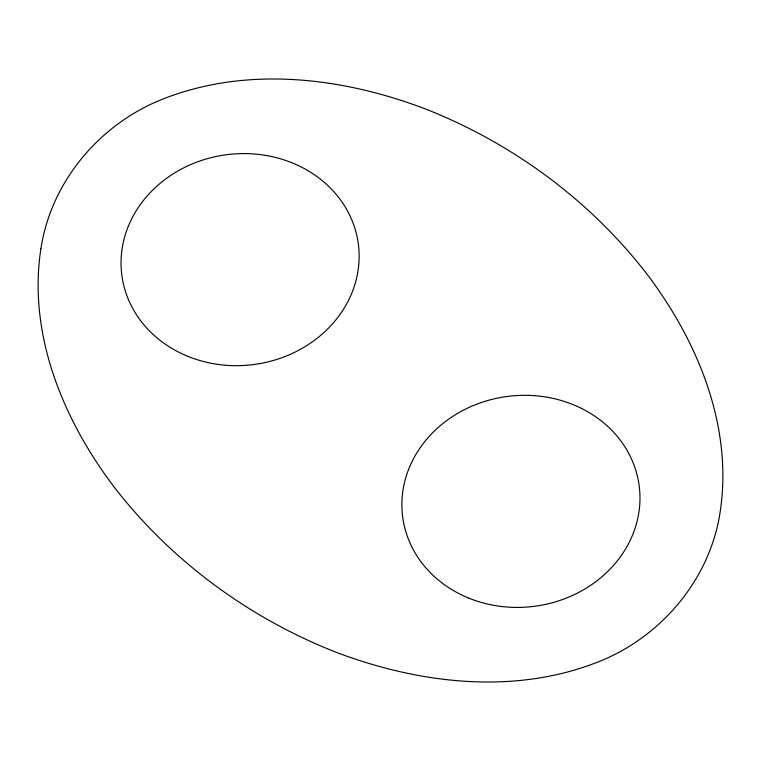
<?xml version="1.0" encoding="UTF-8"?>
<svg xmlns="http://www.w3.org/2000/svg" width="761" height="761" viewBox="0 0 761 761"><rect width="100%" height="100%" fill="white"/><g stroke="black" fill="none" stroke-linecap="round" stroke-linejoin="round"><path stroke-width="1.14" d="M40.904 248.695C27.681 334.545 63.325 420.186 114.55 487.554C171.434 561 248.857 617.827 335.163 651.892C417.703 683.416 512.419 695.183 596.5 662.574C660.196 638.184 709.785 580.234 720.096 512.305C733.319 426.455 697.675 340.814 646.45 273.446C589.566 200 512.143 143.173 425.837 109.108C343.297 77.584 248.581 65.817 164.5 98.426C100.804 122.816 51.215 180.766 40.904 248.695M468.995 598.203A119.268 105.798 -7.6 0 0 639.659 490.379A119.268 105.798 -7.6 0 0 454.108 415.516A119.268 105.798 -7.6 0 0 468.995 598.203M188.157 356.471A119.268 105.798 -7.6 0 0 358.821 248.647A119.268 105.798 -7.6 0 0 173.27 173.784A119.268 105.798 -7.6 0 0 188.157 356.471"/></g></svg>
